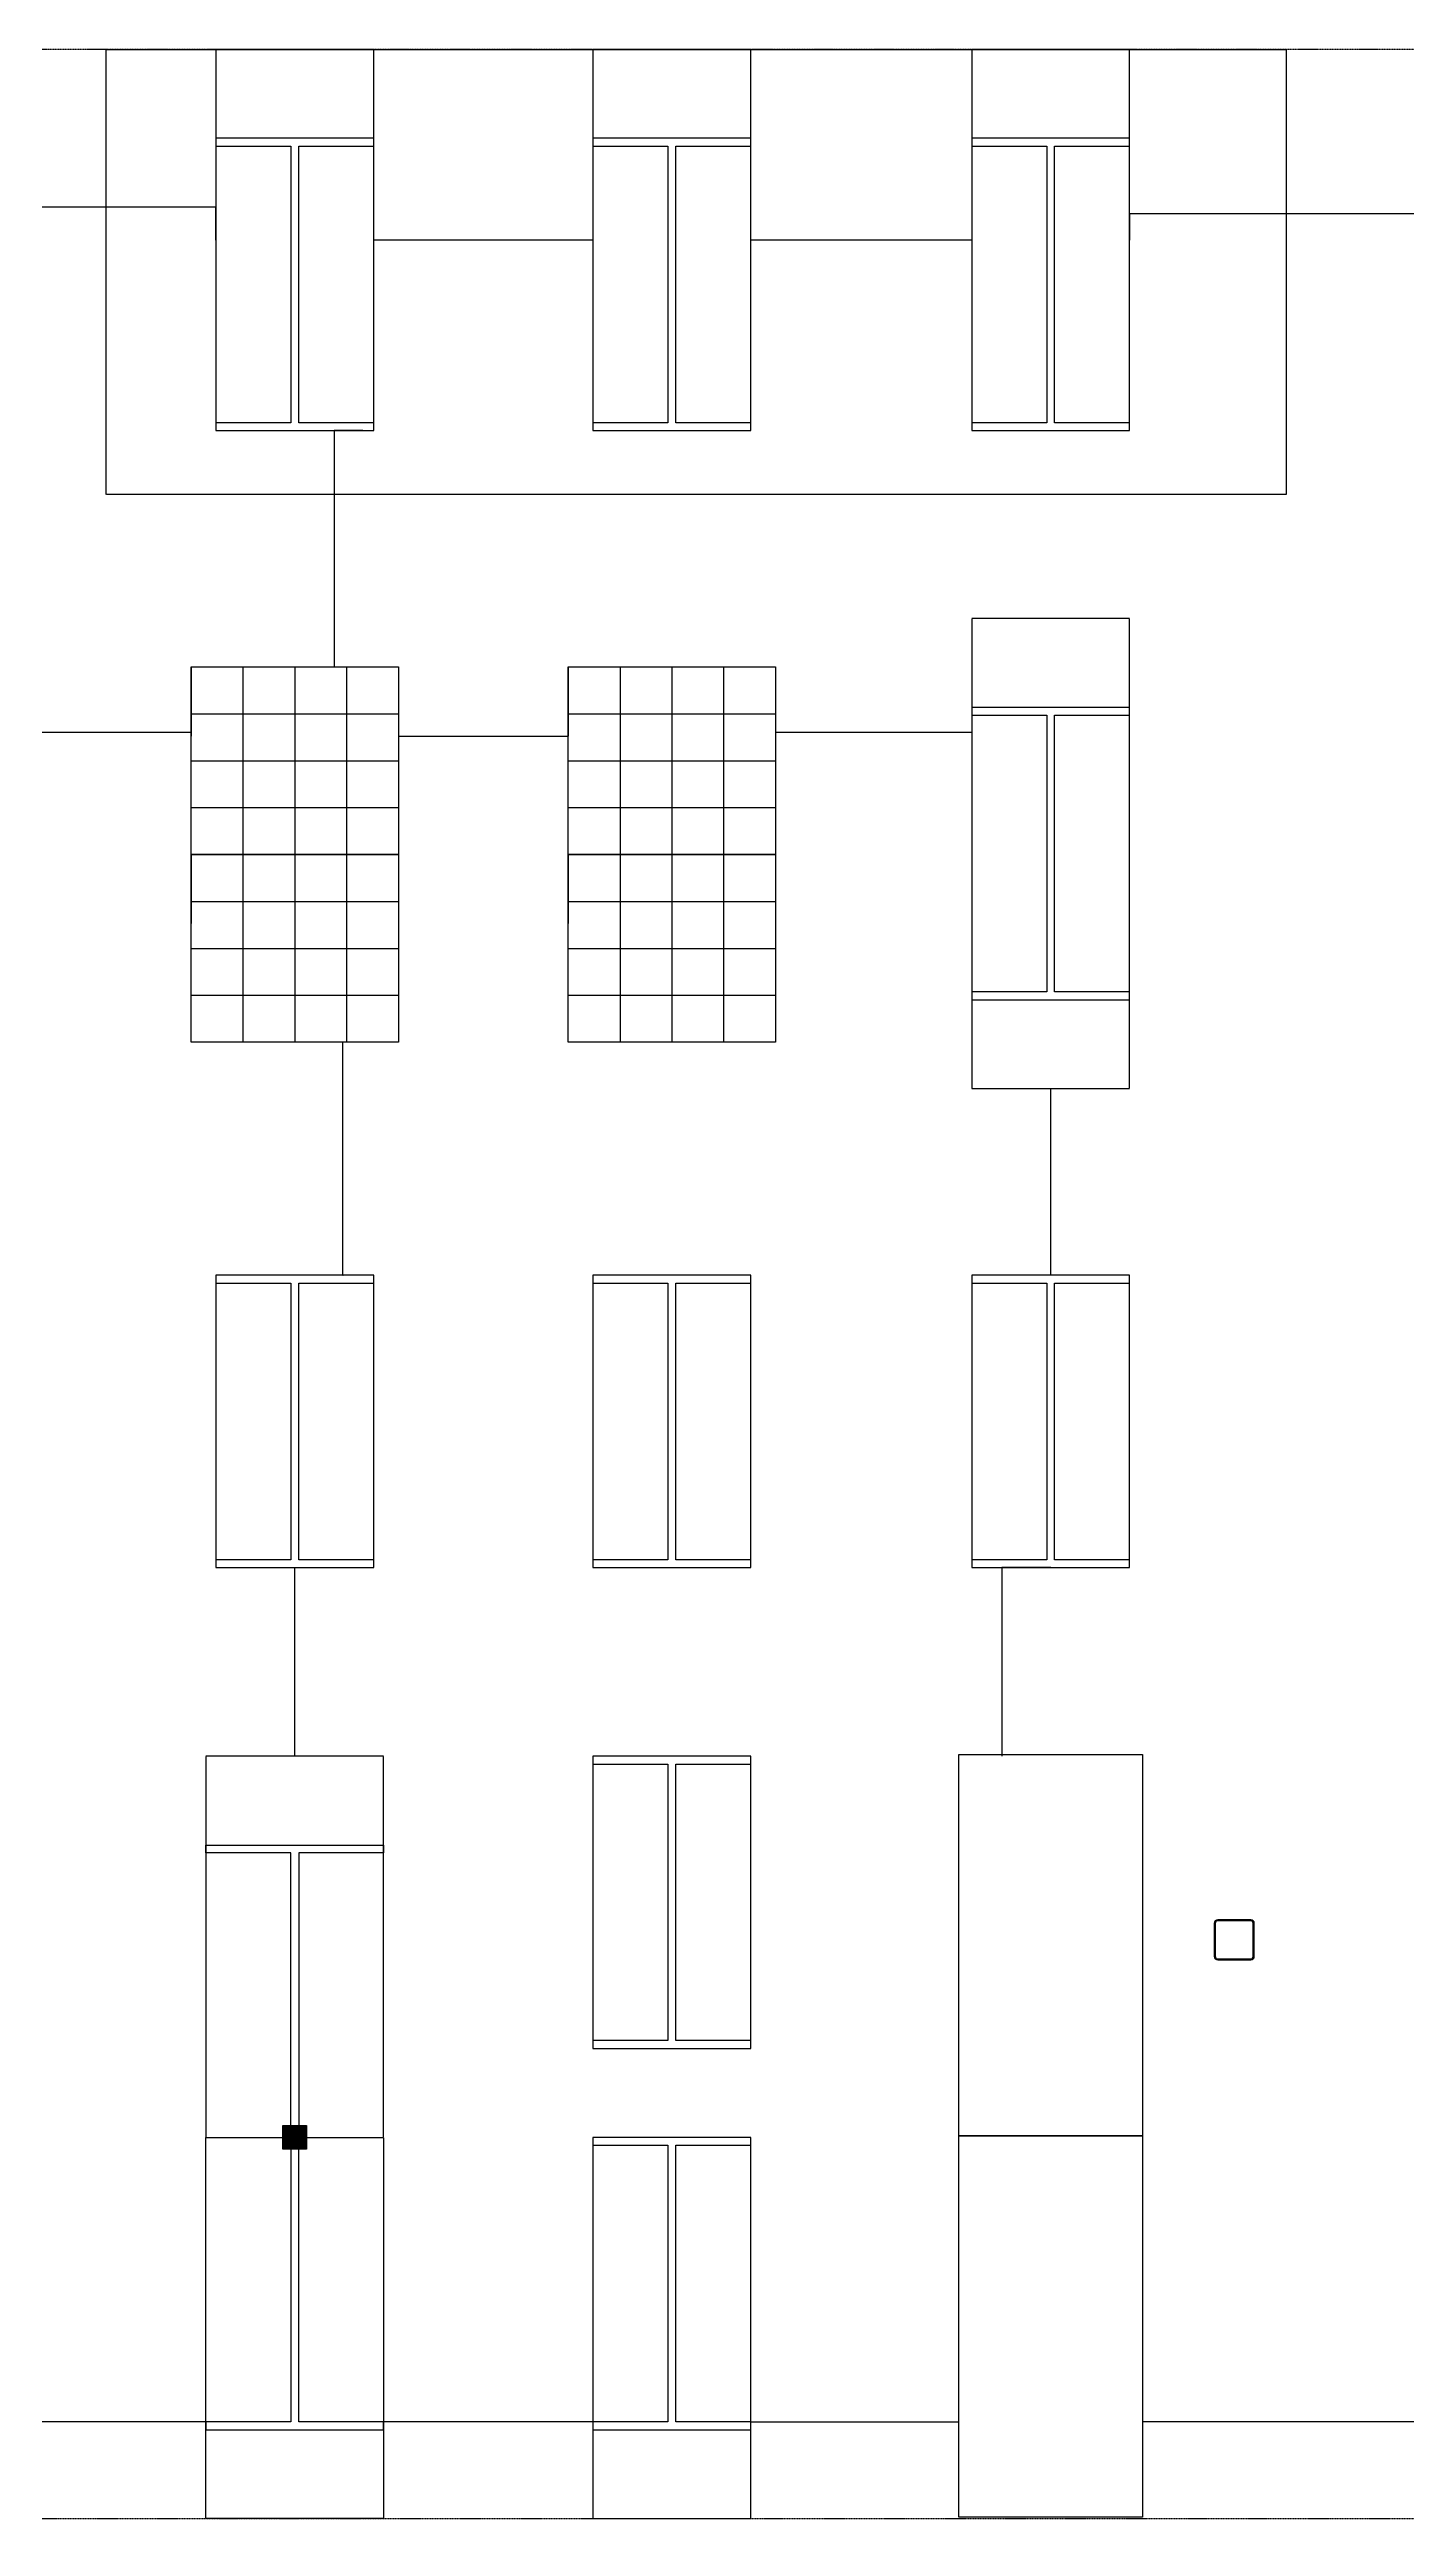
# Model space of a CAD drawing. Header units: millimetres. Extents: x -155 to 94595, y -3153 to 63413.
# Drawn here: x 18993 to 25868, y 17417 to 29917 of the extents above; entities that cross this region are included whole.
import ezdxf

# ---------------------------------------------------------------- set-up
doc = ezdxf.new("R2010")
doc.units = ezdxf.units.MM
for name, pattern in [('REFERENCIA CAMPECHE$0$HIDDEN', [0.375, 0.25, -0.125]), ('REFERENCIA CAMPECHE$0$HIDDEN2', [0.1875, 0.125, -0.0625]), ('TRATTEGGIATA2', [0.375, 0.25, -0.125])]:
    doc.linetypes.add(name, pattern=pattern)
for name, color, linetype in [('2', 193, 'Continuous'), ('5', 1, 'TRATTEGGIATA2'), ('6', 253, 'Continuous'), ('int', 185, 'Continuous'), ('wall', 5, 'Continuous')]:
    doc.layers.add(name, color=color, linetype=linetype)
doc.styles.add('REFERENCIA CAMPECHE$0$LETRITAS', font='ROMAN1.shx', dxfattribs={"width": 1.2, "height": 0.225})
doc.dimstyles.new('arch', dxfattribs={"dimtxt": 0.18, "dimasz": 0.18, "dimexe": 0.18, "dimexo": 0.0625, "dimgap": 0.09, "dimtad": 0, "dimtih": 1, "dimtoh": 1, "dimdec": 4, "dimzin": 0, "dimdsep": 46, "dimtxsty": 'Standard', "dimblk": 'OBLIQUE', "dimcen": 0.09, "dimclrt": 256, "dimadec": 0, "dimazin": 0, "dimtfac": 1, "dimtdec": 4, "dimtofl": 0, "dimtmove": 0, "dimatfit": 3, "dimldrblk": 'OBLIQUE', "dimfxl": 1, "dimtolj": 1, "dimtzin": 0, "dimarcsym": 0})
doc.dimstyles.new('aw_2', dxfattribs={"dimtxt": 2.5, "dimasz": 2.5, "dimexe": 1.25, "dimexo": 0.625, "dimtad": 1, "dimtxsty": 'Standard', "dimblk": 'OBLIQUE', "dimcen": 2.5, "dimclrt": 256, "dimadec": 0, "dimazin": 0, "dimtfac": 1, "dimtmove": 0, "dimatfit": 3, "dimldrblk": 'OBLIQUE', "dimfxl": 1, "dimarcsym": 0})

# ---------------------------------------------------------------- blocks, each defined once
blk = doc.blocks.new('_Oblique')
at = {"color": 0, "linetype": 'ByBlock', "lineweight": -2}
blk.add_line((-0.5, -0.5), (0.5, 0.5), dxfattribs=at)
blk = doc.blocks.new('*D219')
at = {"layer": '6', "color": 0, "lineweight": -2}
for p, q in [((24465, 28952), (24465, 29085)), ((26044, 29085), (24465, 29085)), ((26044, 28919), (26044, 29085))]:
    blk.add_line(p, q, dxfattribs=at)
at = {"layer": 'Defpoints', "color": 0}
for p in [(24465, 29085), (24465, 28952), (26044, 28919)]:
    blk.add_point(p, dxfattribs=at)
at = {"layer": '6', "color": 0, "lineweight": -2, "xscale": 0.2, "yscale": 0.2, "zscale": 0.2, "rotation": 180}
blk.add_blockref('_Oblique', (24465, 29085), dxfattribs=at)
at = {"layer": '6', "color": 0, "lineweight": -2, "xscale": 0.2, "yscale": 0.2, "zscale": 0.2}
blk.add_blockref('_Oblique', (26044, 29085), dxfattribs=at)
at = {"layer": '6', "insert": (25254, 29085), "char_height": 0.15, "attachment_point": 5}
blk.add_mtext('\\A1;1579.15', dxfattribs=at)
blk = doc.blocks.new('*D237')
at = {"layer": '6', "color": 0, "lineweight": -2}
blk.add_line((26051, 17907), (24530, 17907), dxfattribs=at)
at = {"layer": 'Defpoints', "color": 0}
for p in [(24530, 17907), (24530, 17907), (26051, 17907)]:
    blk.add_point(p, dxfattribs=at)
at = {"layer": '6', "color": 0, "lineweight": -2, "xscale": 0.3, "yscale": 0.3, "zscale": 0.3, "rotation": 180}
blk.add_blockref('_Oblique', (24530, 17907), dxfattribs=at)
at = {"layer": '6', "color": 0, "lineweight": -2, "xscale": 0.3, "yscale": 0.3, "zscale": 0.3}
blk.add_blockref('_Oblique', (26051, 17907), dxfattribs=at)
at = {"layer": '6', "insert": (25290, 17907), "char_height": 0.225, "attachment_point": 5, "style": 'REFERENCIA CAMPECHE$0$LETRITAS'}
blk.add_mtext('\\A1;1521.00', dxfattribs=at)
blk = doc.blocks.new('*D245')
at = {"layer": '6', "color": 0, "lineweight": -2}
for p, q in [((24065, 22231), (23817, 22231)), ((23817, 22231), (23817, 21277))]:
    blk.add_line(p, q, dxfattribs=at)
at = {"layer": 'Defpoints', "color": 0}
for p in [(24065, 22231), (23817, 21277), (23817, 21277)]:
    blk.add_point(p, dxfattribs=at)
at = {"layer": '6', "color": 0, "lineweight": -2, "xscale": 0.2, "yscale": 0.2, "zscale": 0.2}
for p, rotation in [((23817, 22231), 90), ((23817, 21277), 270)]:
    blk.add_blockref('_Oblique', p, dxfattribs=dict(at, rotation=rotation))
at = {"layer": '6', "insert": (23816, 21754), "char_height": 0.15, "attachment_point": 5, "rotation": 90}
blk.add_mtext('\\A1;954.13', dxfattribs=at)
blk = doc.blocks.new('*D246')
at = {"layer": '6', "color": 0, "lineweight": -2}
blk.add_line((24065, 23711), (24065, 24656), dxfattribs=at)
at = {"layer": 'Defpoints', "color": 0}
for p in [(24065, 24656), (24065, 24656), (24065, 23711)]:
    blk.add_point(p, dxfattribs=at)
at = {"layer": '6', "color": 0, "lineweight": -2, "xscale": 0.2, "yscale": 0.2, "zscale": 0.2}
for p, rotation in [((24065, 24656), 90), ((24065, 23711), 270)]:
    blk.add_blockref('_Oblique', p, dxfattribs=dict(at, rotation=rotation))
at = {"layer": '6', "insert": (24065, 24184), "char_height": 0.15, "attachment_point": 5, "rotation": 90}
blk.add_mtext('\\A1;945.11', dxfattribs=at)
blk = doc.blocks.new('*D250')
at = {"layer": '6', "color": 0, "lineweight": -2}
blk.add_line((19786, 17907), (18791, 17907), dxfattribs=at)
at = {"layer": 'Defpoints', "color": 0}
for p in [(18791, 17907), (18791, 17907), (19786, 17907)]:
    blk.add_point(p, dxfattribs=at)
at = {"layer": '6', "color": 0, "lineweight": -2, "xscale": 0.2, "yscale": 0.2, "zscale": 0.2, "rotation": 180}
blk.add_blockref('_Oblique', (18791, 17907), dxfattribs=at)
at = {"layer": '6', "color": 0, "lineweight": -2, "xscale": 0.2, "yscale": 0.2, "zscale": 0.2}
blk.add_blockref('_Oblique', (19786, 17907), dxfattribs=at)
at = {"layer": '6', "insert": (19288, 17907), "char_height": 0.15, "attachment_point": 5}
blk.add_mtext('\\A1;995.00', dxfattribs=at)
blk = doc.blocks.new('*D251')
at = {"layer": '6', "color": 0, "lineweight": -2}
for p in [(20686, 17887), (21746, 17907)]:
    blk.add_line(p, (20686, 17907), dxfattribs=at)
at = {"layer": 'Defpoints', "color": 0}
for p in [(20686, 17907), (20686, 17887), (21746, 17907)]:
    blk.add_point(p, dxfattribs=at)
at = {"layer": '6', "color": 0, "lineweight": -2, "xscale": 0.2, "yscale": 0.2, "zscale": 0.2, "rotation": 180}
blk.add_blockref('_Oblique', (20686, 17907), dxfattribs=at)
at = {"layer": '6', "color": 0, "lineweight": -2, "xscale": 0.2, "yscale": 0.2, "zscale": 0.2}
blk.add_blockref('_Oblique', (21746, 17907), dxfattribs=at)
at = {"layer": '6', "insert": (21216, 17907), "char_height": 0.15, "attachment_point": 5}
blk.add_mtext('\\A1;1060.00', dxfattribs=at)
blk = doc.blocks.new('*D252')
at = {"layer": '6', "color": 0, "lineweight": -2}
blk.add_line((22546, 17907), (23600, 17907), dxfattribs=at)
at = {"layer": 'Defpoints', "color": 0}
for p in [(22546, 17907), (23600, 17907), (23600, 17907)]:
    blk.add_point(p, dxfattribs=at)
at = {"layer": '6', "color": 0, "lineweight": -2, "xscale": 0.2, "yscale": 0.2, "zscale": 0.2, "rotation": 180}
blk.add_blockref('_Oblique', (22546, 17907), dxfattribs=at)
at = {"layer": '6', "color": 0, "lineweight": -2, "xscale": 0.2, "yscale": 0.2, "zscale": 0.2}
blk.add_blockref('_Oblique', (23600, 17907), dxfattribs=at)
at = {"layer": '6', "insert": (23073, 17907), "char_height": 0.15, "attachment_point": 5}
blk.add_mtext('\\A1;1054.15', dxfattribs=at)
blk = doc.blocks.new('*D258')
at = {"layer": '6', "color": 0, "lineweight": -2}
blk.add_line((20236, 21277), (20236, 22231), dxfattribs=at)
at = {"layer": 'Defpoints', "color": 0}
for p in [(20236, 22231), (20236, 22231), (20236, 21277)]:
    blk.add_point(p, dxfattribs=at)
at = {"layer": '6', "color": 0, "lineweight": -2, "xscale": 0.2, "yscale": 0.2, "zscale": 0.2}
for p, rotation in [((20236, 22231), 90), ((20236, 21277), 270)]:
    blk.add_blockref('_Oblique', p, dxfattribs=dict(at, rotation=rotation))
at = {"layer": '6', "insert": (20236, 21754), "char_height": 0.15, "attachment_point": 5, "rotation": 90}
blk.add_mtext('\\A1;954.13', dxfattribs=at)
blk = doc.blocks.new('*D259')
at = {"layer": '6', "color": 0, "lineweight": -2}
for p, q in [((20480, 23711), (20480, 24891)), ((20555, 23711), (20480, 23711))]:
    blk.add_line(p, q, dxfattribs=at)
at = {"layer": 'Defpoints', "color": 0}
for p in [(20480, 24891), (20480, 24891), (20555, 23711)]:
    blk.add_point(p, dxfattribs=at)
at = {"layer": '6', "color": 0, "lineweight": -2, "xscale": 0.2, "yscale": 0.2, "zscale": 0.2}
for p, rotation in [((20480, 24891), 90), ((20480, 23711), 270)]:
    blk.add_blockref('_Oblique', p, dxfattribs=dict(at, rotation=rotation))
at = {"layer": '6', "insert": (20479, 24301), "char_height": 0.15, "attachment_point": 5, "rotation": 90}
blk.add_mtext('\\A1;1180.00', dxfattribs=at)
blk = doc.blocks.new('*D260')
at = {"layer": '6', "color": 0, "lineweight": -2}
for p, q in [((20581, 27987), (20435, 27987)), ((20435, 27987), (20435, 26791))]:
    blk.add_line(p, q, dxfattribs=at)
at = {"layer": 'Defpoints', "color": 0}
for p in [(20581, 27987), (20435, 26791), (20435, 26791)]:
    blk.add_point(p, dxfattribs=at)
at = {"layer": '6', "color": 0, "lineweight": -2, "xscale": 0.2, "yscale": 0.2, "zscale": 0.2}
for p, rotation in [((20435, 27987), 90), ((20435, 26791), 270)]:
    blk.add_blockref('_Oblique', p, dxfattribs=dict(at, rotation=rotation))
at = {"layer": '6', "insert": (20435, 27389), "char_height": 0.15, "attachment_point": 5, "rotation": 90}
blk.add_mtext('\\A1;1195.87', dxfattribs=at)
blk = doc.blocks.new('*D261')
at = {"layer": '6', "color": 0, "lineweight": -2}
blk.add_line((22671, 26461), (23665, 26461), dxfattribs=at)
at = {"layer": 'Defpoints', "color": 0}
for p in [(22671, 26461), (23665, 26461), (23665, 26461)]:
    blk.add_point(p, dxfattribs=at)
at = {"layer": '6', "color": 0, "lineweight": -2, "xscale": 0.2, "yscale": 0.2, "zscale": 0.2, "rotation": 180}
blk.add_blockref('_Oblique', (22671, 26461), dxfattribs=at)
at = {"layer": '6', "color": 0, "lineweight": -2, "xscale": 0.2, "yscale": 0.2, "zscale": 0.2}
blk.add_blockref('_Oblique', (23665, 26461), dxfattribs=at)
at = {"layer": '6', "insert": (23168, 26461), "char_height": 0.15, "attachment_point": 5}
blk.add_mtext('\\A1;994.15', dxfattribs=at)
blk = doc.blocks.new('*D262')
at = {"layer": '6', "color": 0, "lineweight": -2}
for p, q in [((20761, 26461), (20761, 26441)), ((20761, 26441), (21621, 26441))]:
    blk.add_line(p, q, dxfattribs=at)
at = {"layer": 'Defpoints', "color": 0}
for p in [(20761, 26461), (21621, 26441), (21621, 26441)]:
    blk.add_point(p, dxfattribs=at)
at = {"layer": '6', "color": 0, "lineweight": -2, "xscale": 0.2, "yscale": 0.2, "zscale": 0.2, "rotation": 180}
blk.add_blockref('_Oblique', (20761, 26441), dxfattribs=at)
at = {"layer": '6', "color": 0, "lineweight": -2, "xscale": 0.2, "yscale": 0.2, "zscale": 0.2}
blk.add_blockref('_Oblique', (21621, 26441), dxfattribs=at)
at = {"layer": '6', "insert": (21191, 26441), "char_height": 0.15, "attachment_point": 5}
blk.add_mtext('\\A1;860.00', dxfattribs=at)
blk = doc.blocks.new('*D263')
at = {"layer": '6', "color": 0, "lineweight": -2}
for p in [(18783, 26461), (19711, 26461)]:
    blk.add_line(p, (19711, 26461), dxfattribs=at)
at = {"layer": 'Defpoints', "color": 0}
for p in [(18783, 26461), (19711, 26461), (19711, 26461)]:
    blk.add_point(p, dxfattribs=at)
at = {"layer": '6', "color": 0, "lineweight": -2, "xscale": 0.2, "yscale": 0.2, "zscale": 0.2, "rotation": 180}
blk.add_blockref('_Oblique', (18783, 26461), dxfattribs=at)
at = {"layer": '6', "color": 0, "lineweight": -2, "xscale": 0.2, "yscale": 0.2, "zscale": 0.2}
blk.add_blockref('_Oblique', (19711, 26461), dxfattribs=at)
at = {"layer": '6', "insert": (19247, 26461), "char_height": 0.15, "attachment_point": 5}
blk.add_mtext('\\A1;927.87', dxfattribs=at)
blk = doc.blocks.new('*D271')
at = {"layer": '6', "color": 0, "lineweight": -2}
for p, q in [((18726, 28952), (18726, 29118)), ((19836, 29118), (18726, 29118)), ((19836, 28952), (19836, 29118))]:
    blk.add_line(p, q, dxfattribs=at)
at = {"layer": 'Defpoints', "color": 0}
for p in [(18726, 29118), (18726, 28952), (19836, 28952)]:
    blk.add_point(p, dxfattribs=at)
at = {"layer": '6', "color": 0, "lineweight": -2, "xscale": 0.2, "yscale": 0.2, "zscale": 0.2, "rotation": 180}
blk.add_blockref('_Oblique', (18726, 29118), dxfattribs=at)
at = {"layer": '6', "color": 0, "lineweight": -2, "xscale": 0.2, "yscale": 0.2, "zscale": 0.2}
blk.add_blockref('_Oblique', (19836, 29118), dxfattribs=at)
at = {"layer": '6', "insert": (19256, 29119), "char_height": 0.15, "attachment_point": 5}
blk.add_mtext('\\A1;1110.00', dxfattribs=at)
blk = doc.blocks.new('*D272')
at = {"layer": '6', "color": 0, "lineweight": -2}
blk.add_line((21746, 28952), (20636, 28952), dxfattribs=at)
at = {"layer": 'Defpoints', "color": 0}
for p in [(20636, 28952), (20636, 28952), (21746, 28952)]:
    blk.add_point(p, dxfattribs=at)
at = {"layer": '6', "color": 0, "lineweight": -2, "xscale": 0.2, "yscale": 0.2, "zscale": 0.2, "rotation": 180}
blk.add_blockref('_Oblique', (20636, 28952), dxfattribs=at)
at = {"layer": '6', "color": 0, "lineweight": -2, "xscale": 0.2, "yscale": 0.2, "zscale": 0.2}
blk.add_blockref('_Oblique', (21746, 28952), dxfattribs=at)
at = {"layer": '6', "insert": (21191, 28952), "char_height": 0.15, "attachment_point": 5}
blk.add_mtext('\\A1;1110.00', dxfattribs=at)
blk = doc.blocks.new('*D273')
at = {"layer": '6', "color": 0, "lineweight": -2}
blk.add_line((23665, 28952), (22546, 28952), dxfattribs=at)
at = {"layer": 'Defpoints', "color": 0}
for p in [(22546, 28952), (22546, 28952), (23665, 28952)]:
    blk.add_point(p, dxfattribs=at)
at = {"layer": '6', "color": 0, "lineweight": -2, "xscale": 0.2, "yscale": 0.2, "zscale": 0.2, "rotation": 180}
blk.add_blockref('_Oblique', (22546, 28952), dxfattribs=at)
at = {"layer": '6', "color": 0, "lineweight": -2, "xscale": 0.2, "yscale": 0.2, "zscale": 0.2}
blk.add_blockref('_Oblique', (23665, 28952), dxfattribs=at)
at = {"layer": '6', "insert": (23105, 28952), "char_height": 0.15, "attachment_point": 5}
blk.add_mtext('\\A1;1119.15', dxfattribs=at)

msp = doc.modelspace()

# ---------------------------------------------------------------- hatches: boundary and pattern name
at = {"layer": '2'}
msp.add_hatch(color=256, dxfattribs=at).paths.add_polyline_path([(20295.727, 19286.99), (20175.727, 19286.99), (20175.727, 19406.99), (20295.727, 19406.99)])

# ---------------------------------------------------------------- linework, layer by layer
for p, q in [((20635.727, 29466.99), (19835.727, 29466.99)), ((19835.727, 29466.99), (19835.727, 29426.99)), ((19835.727, 29426.99), (20215.727, 29426.99)), ((20215.727, 29426.99), (20215.727, 28026.99)), ((20255.727, 28026.99), (20255.727, 29426.99)), ((20255.727, 29426.99), (20635.727, 29426.99)), ((20635.727, 29426.99), (20635.727, 29466.99)), ((22545.727, 29466.99), (21745.727, 29466.99)), ((21745.727, 29466.99), (21745.727, 29426.99)), ((21745.727, 29426.99), (22125.727, 29426.99)), ((22125.727, 29426.99), (22125.727, 28026.99)), ((22165.727, 28026.99), (22165.727, 29426.99)), ((22165.727, 29426.99), (22545.727, 29426.99)), ((22545.727, 29426.99), (22545.727, 29466.99)), ((24464.882, 29466.99), (23664.882, 29466.99)), ((23664.882, 29466.99), (23664.882, 29426.99)), ((23664.882, 29426.99), (24044.882, 29426.99)), ((24044.882, 29426.99), (24044.882, 28026.99)), ((24084.882, 28026.99), (24084.882, 29426.99)), ((24084.882, 29426.99), (24464.882, 29426.99)), ((24464.882, 29426.99), (24464.882, 29466.99)), ((20215.727, 28026.99), (19835.727, 28026.99)), ((19835.727, 28026.99), (19835.727, 27986.99)), ((20635.727, 28026.99), (20255.727, 28026.99)), ((20635.727, 27986.99), (20635.727, 28026.99)), ((22125.727, 28026.99), (21745.727, 28026.99)), ((21745.727, 28026.99), (21745.727, 27986.99)), ((22545.727, 28026.99), (22165.727, 28026.99)), ((22545.727, 27986.99), (22545.727, 28026.99)), ((24044.882, 28026.99), (23664.882, 28026.99)), ((23664.882, 28026.99), (23664.882, 27986.99)), ((24464.882, 28026.99), (24084.882, 28026.99)), ((24464.882, 27986.99), (24464.882, 28026.99)), ((19835.727, 27986.99), (20635.727, 27986.99)), ((21745.727, 27986.99), (22545.727, 27986.99)), ((23664.882, 27986.99), (24464.882, 27986.99)), ((19710.727, 25841.117), (19710.727, 26791.117)), ((19710.727, 26791.117), (20760.727, 26791.117)), ((19710.727, 26791.117), (19710.727, 26441.117)), ((19973.227, 26791.117), (19973.227, 25841.117)), ((20235.727, 26791.117), (20235.727, 25841.117)), ((20498.227, 26791.117), (20498.227, 25841.117)), ((20760.727, 26791.117), (20760.727, 25841.117)), ((21620.727, 25841.117), (21620.727, 26791.117)), ((21620.727, 26791.117), (22670.727, 26791.117)), ((21620.727, 26791.117), (21620.727, 26441.117)), ((21883.227, 26791.117), (21883.227, 25841.117)), ((22145.727, 26791.117), (22145.727, 25841.117)), ((22408.227, 26791.117), (22408.227, 25841.117)), ((22670.727, 26791.117), (22670.727, 25841.117)), ((19710.727, 26553.617), (20760.727, 26553.617)), ((21620.727, 26553.617), (22670.727, 26553.617)), ((24464.882, 26586.232), (23664.882, 26586.232)), ((23664.882, 26586.232), (23664.882, 26546.232)), ((23664.882, 26546.232), (24044.882, 26546.232)), ((24044.882, 26546.232), (24044.882, 25146.232)), ((24084.882, 25146.232), (24084.882, 26546.232)), ((24084.882, 26546.232), (24464.882, 26546.232)), ((24464.882, 26546.232), (24464.882, 26586.232)), ((19710.727, 26316.117), (20760.727, 26316.117)), ((21620.727, 26316.117), (22670.727, 26316.117)), ((19710.727, 26078.617), (20760.727, 26078.617)), ((21620.727, 26078.617), (22670.727, 26078.617)), ((19710.727, 24891.117), (19710.727, 25841.117)), ((19710.727, 25841.117), (20760.727, 25841.117)), ((19710.727, 25841.117), (19710.727, 25491.117)), ((20760.727, 25841.117), (19710.727, 25841.117)), ((20160.727, 25841.117), (19710.727, 25841.117)), ((19973.227, 25841.117), (19973.227, 24891.117)), ((20235.727, 25841.117), (20235.727, 24891.117)), ((20498.227, 25841.117), (20498.227, 24891.117)), ((20760.727, 25841.117), (20760.727, 24891.117)), ((21620.727, 24891.117), (21620.727, 25841.117)), ((21620.727, 25841.117), (22670.727, 25841.117)), ((21620.727, 25841.117), (21620.727, 25491.117)), ((22670.727, 25841.117), (21620.727, 25841.117)), ((22070.727, 25841.117), (21620.727, 25841.117)), ((21883.227, 25841.117), (21883.227, 24891.117)), ((22145.727, 25841.117), (22145.727, 24891.117)), ((22408.227, 25841.117), (22408.227, 24891.117)), ((22670.727, 25841.117), (22670.727, 24891.117)), ((19710.727, 25603.617), (20760.727, 25603.617)), ((21620.727, 25603.617), (22670.727, 25603.617)), ((19710.727, 25366.117), (20760.727, 25366.117)), ((21620.727, 25366.117), (22670.727, 25366.117)), ((19710.727, 25128.617), (20760.727, 25128.617)), ((21620.727, 25128.617), (22670.727, 25128.617)), ((24044.882, 25146.232), (23664.882, 25146.232)), ((23664.882, 25146.232), (23664.882, 25106.232)), ((24464.882, 25146.232), (24084.882, 25146.232)), ((24464.882, 25106.232), (24464.882, 25146.232)), ((23664.882, 25106.232), (24464.882, 25106.232)), ((20760.727, 24891.117), (19710.727, 24891.117)), ((20160.727, 24891.117), (19710.727, 24891.117)), ((22670.727, 24891.117), (21620.727, 24891.117)), ((22070.727, 24891.117), (21620.727, 24891.117)), ((20635.727, 23711.117), (19835.727, 23711.117)), ((19835.727, 23711.117), (19835.727, 23671.117)), ((19835.727, 23671.117), (20215.727, 23671.117)), ((20215.727, 23671.117), (20215.727, 22271.117)), ((20255.727, 22271.117), (20255.727, 23671.117)), ((20255.727, 23671.117), (20635.727, 23671.117)), ((20635.727, 23671.117), (20635.727, 23711.117)), ((22545.727, 23711.117), (21745.727, 23711.117)), ((21745.727, 23711.117), (21745.727, 23671.117)), ((21745.727, 23671.117), (22125.727, 23671.117)), ((22125.727, 23671.117), (22125.727, 22271.117)), ((22165.727, 22271.117), (22165.727, 23671.117)), ((22165.727, 23671.117), (22545.727, 23671.117)), ((22545.727, 23671.117), (22545.727, 23711.117)), ((24464.882, 23711.117), (23664.882, 23711.117)), ((23664.882, 23711.117), (23664.882, 23671.117)), ((23664.882, 23671.117), (24044.882, 23671.117)), ((24044.882, 23671.117), (24044.882, 22271.117)), ((24084.882, 22271.117), (24084.882, 23671.117)), ((24084.882, 23671.117), (24464.882, 23671.117)), ((24464.882, 23671.117), (24464.882, 23711.117)), ((20215.727, 22271.117), (19835.727, 22271.117)), ((19835.727, 22271.117), (19835.727, 22231.117)), ((20635.727, 22271.117), (20255.727, 22271.117)), ((20635.727, 22231.117), (20635.727, 22271.117)), ((22125.727, 22271.117), (21745.727, 22271.117)), ((21745.727, 22271.117), (21745.727, 22231.117)), ((22545.727, 22271.117), (22165.727, 22271.117)), ((22545.727, 22231.117), (22545.727, 22271.117)), ((24044.882, 22271.117), (23664.882, 22271.117)), ((23664.882, 22271.117), (23664.882, 22231.117)), ((24464.882, 22271.117), (24084.882, 22271.117)), ((24464.882, 22231.117), (24464.882, 22271.117)), ((19835.727, 22231.117), (20635.727, 22231.117)), ((21745.727, 22231.117), (22545.727, 22231.117)), ((23664.882, 22231.117), (24464.882, 22231.117)), ((22545.727, 21276.99), (21745.727, 21276.99)), ((21745.727, 21276.99), (21745.727, 21236.99)), ((22545.727, 21236.99), (22545.727, 21276.99)), ((23599.882, 19354.927), (23599.882, 21284.927)), ((23599.882, 21284.927), (24529.882, 21284.927)), ((24529.882, 21284.927), (24529.882, 19354.927)), ((21745.727, 21236.99), (22125.727, 21236.99)), ((22125.727, 21236.99), (22125.727, 19836.99)), ((22165.727, 19836.99), (22165.727, 21236.99)), ((22165.727, 21236.99), (22545.727, 21236.99)), ((19785.727, 20786.99), (19785.727, 20826.99)), ((19785.727, 20826.99), (20685.727, 20826.99)), ((20215.727, 20786.99), (19785.727, 20786.99)), ((20215.727, 19406.99), (20215.727, 20786.99)), ((20685.727, 20786.99), (20255.727, 20786.99)), ((20255.727, 20786.99), (20255.727, 19406.99)), ((20685.727, 20826.99), (20685.727, 20786.99)), ((22125.727, 19836.99), (21745.727, 19836.99)), ((21745.727, 19836.99), (21745.727, 19796.99)), ((21745.727, 19796.99), (22545.727, 19796.99)), ((22545.727, 19836.99), (22165.727, 19836.99)), ((22545.727, 19796.99), (22545.727, 19836.99)), ((20175.727, 19286.99), (20175.727, 19406.99)), ((20175.727, 19406.99), (20295.727, 19406.99)), ((20295.727, 19406.99), (20175.727, 19286.99)), ((20295.727, 19406.99), (20295.727, 19286.99)), ((20295.727, 19286.99), (20175.727, 19286.99)), ((20215.727, 19286.99), (20215.727, 17906.99)), ((20255.727, 17906.99), (20255.727, 19286.99)), ((22545.727, 19346.99), (21745.727, 19346.99)), ((21745.727, 19346.99), (21745.727, 19306.99)), ((21745.727, 19306.99), (22125.727, 19306.99)), ((22125.727, 19306.99), (22125.727, 17906.99)), ((22165.727, 17906.99), (22165.727, 19306.99)), ((22165.727, 19306.99), (22545.727, 19306.99)), ((22545.727, 19306.99), (22545.727, 19346.99)), ((24529.882, 19354.927), (23599.882, 19354.927)), ((23599.882, 17424.927), (23599.882, 19354.927)), ((23599.882, 19354.927), (24529.882, 19354.927)), ((24529.882, 19354.927), (24529.882, 17424.927)), ((20215.727, 17906.99), (19785.727, 17906.99)), ((19785.727, 17906.99), (19785.727, 17866.99)), ((20685.727, 17906.99), (20255.727, 17906.99)), ((20685.727, 17866.99), (20685.727, 17906.99)), ((22125.727, 17906.99), (21745.727, 17906.99)), ((21745.727, 17906.99), (21745.727, 17866.99)), ((22545.727, 17906.99), (22165.727, 17906.99)), ((22545.727, 17866.99), (22545.727, 17906.99)), ((19785.727, 17866.99), (20685.727, 17866.99)), ((21745.727, 17866.99), (22545.727, 17866.99)), ((24529.882, 17424.927), (23599.882, 17424.927))]:
    msp.add_line(p, q, dxfattribs=at)
at = {"layer": '5', "ltscale": 2.5}
msp.add_lwpolyline([(42742.882, 29916.99), (11685.727, 29916.99), (11685.727, 17416.99), (42742.882, 17416.99)], close=True, dxfattribs=at)
at = {"layer": '5', "linetype": 'REFERENCIA CAMPECHE$0$HIDDEN'}
msp.add_lwpolyline([(19280.727, 27664.053), (19280.727, 29916.99), (25257.882, 29916.99), (25257.882, 27664.053)], close=True, dxfattribs=at)
at = {"layer": 'int', "linetype": 'REFERENCIA CAMPECHE$0$HIDDEN2'}
for p, q in [((20635.727, 29916.99), (19835.727, 29916.99)), ((19835.727, 29916.99), (19835.727, 27986.99)), ((20635.727, 27986.99), (20635.727, 29916.99)), ((22545.727, 29916.99), (21745.727, 29916.99)), ((21745.727, 29916.99), (21745.727, 27986.99)), ((22545.727, 27986.99), (22545.727, 29916.99)), ((24464.882, 29916.99), (23664.882, 29916.99)), ((23664.882, 29916.99), (23664.882, 27986.99)), ((24464.882, 27986.99), (24464.882, 29916.99)), ((19835.727, 27986.99), (20635.727, 27986.99)), ((21745.727, 27986.99), (22545.727, 27986.99)), ((23664.882, 27986.99), (24464.882, 27986.99)), ((24464.882, 27036.232), (23664.882, 27036.232)), ((23664.882, 27036.232), (23664.882, 24656.232)), ((24464.882, 24656.232), (24464.882, 27036.232)), ((23664.882, 24656.232), (24464.882, 24656.232)), ((20635.727, 23711.117), (19835.727, 23711.117)), ((19835.727, 23711.117), (19835.727, 22231.117)), ((20635.727, 22231.117), (20635.727, 23711.117)), ((22545.727, 23711.117), (21745.727, 23711.117)), ((21745.727, 23711.117), (21745.727, 22231.117)), ((22545.727, 22231.117), (22545.727, 23711.117)), ((24464.882, 23711.117), (23664.882, 23711.117)), ((23664.882, 23711.117), (23664.882, 22231.117)), ((24464.882, 22231.117), (24464.882, 23711.117)), ((19835.727, 22231.117), (20635.727, 22231.117)), ((21745.727, 22231.117), (22545.727, 22231.117)), ((23664.882, 22231.117), (24464.882, 22231.117)), ((20685.727, 21276.99), (19785.727, 21276.99)), ((19785.727, 21276.99), (19785.727, 19346.99)), ((20685.727, 19346.99), (20685.727, 21276.99)), ((22545.727, 21276.99), (21745.727, 21276.99)), ((21745.727, 21276.99), (21745.727, 19796.99)), ((22545.727, 19796.99), (22545.727, 21276.99)), ((21745.727, 19796.99), (22545.727, 19796.99)), ((19785.727, 17416.99), (19785.727, 19346.99)), ((19785.727, 19346.99), (20685.727, 19346.99)), ((19785.727, 19346.99), (20685.727, 19346.99)), ((20685.727, 19346.99), (20685.727, 17416.99)), ((22545.727, 19346.99), (21745.727, 19346.99)), ((21745.727, 19346.99), (21745.727, 17416.99)), ((22545.727, 17416.99), (22545.727, 19346.99)), ((20685.727, 17416.99), (19785.727, 17416.99)), ((21745.727, 17416.99), (22545.727, 17416.99))]:
    msp.add_line(p, q, dxfattribs=at)
at = {"layer": 'wall'}
for points in [[(24911.677, 20448.489, 0.414213562), (24893.36, 20430.172), (24893.36, 20263.807, 0.414213562), (24911.677, 20245.489), (25078.042, 20245.489, 0.414213562), (25096.36, 20263.807), (25096.36, 20430.172, 0.414213562), (25078.042, 20448.489)], [(24911.677, 20443.489, 0.414213562), (24898.36, 20430.172), (24898.36, 20263.807, 0.414213562), (24911.677, 20250.489), (25078.042, 20250.489, 0.414213562), (25091.36, 20263.807), (25091.36, 20430.172, 0.414213562), (25078.042, 20443.489)]]:
    msp.add_lwpolyline(points, format="xyb", close=True, dxfattribs=at)

# ---------------------------------------------------------------- dimensions: what is measured, and where the dimension line sits
at = {"layer": '6'}
for base, p1, p2, picture, middle in [((18725.727, 29118.49), (19835.727, 28951.99), (18725.727, 28951.99), '*D271', (19255.727, 29118.49)), ((24464.8822, 29085.1563), (26044.0371, 28918.6563), (24464.8822, 28951.9897), '*D219', (25254.4597, 29085.1563))]:
    dim = msp.add_linear_dim(base=base, p1=p1, p2=p2, angle=180, dimstyle='aw_2', override={"dimtxt": 0.15, "dimasz": 0.2, "dimexe": 0, "dimexo": 0, "dimgap": 0.036, "dimtad": 0, "dimzin": 0, "dimdsep": 46, "dimcen": 0.15, "dimadec": 2, "dimtdec": 4, "dimtvp": 1.11, "dimtolj": 1, "dimtzin": 0}, dxfattribs=at)
    dim.commit()
    dim.dimension.update_dxf_attribs({"geometry": picture, "text_midpoint": middle, "dimtype": 160})
for base, p1, p2, angle, dimstyle, override, picture, middle in [((20635.727, 28951.99), (21745.727, 28951.99), (20635.727, 28951.99), 180, 'aw_2', {"dimtxt": 0.15, "dimasz": 0.2, "dimexe": 0, "dimexo": 0, "dimgap": 0.036, "dimtad": 0, "dimzin": 0, "dimdsep": 46, "dimcen": 0.15, "dimadec": 2, "dimtdec": 4, "dimtvp": 1.11, "dimtolj": 1, "dimtzin": 0}, '*D272', (21190.727, 28952.156)), ((22545.72722, 28951.98967), (23664.88217, 28951.98967), (22545.72722, 28951.98967), 180, 'aw_2', {"dimtxt": 0.15, "dimasz": 0.2, "dimexe": 0, "dimexo": 0, "dimgap": 0.036, "dimtad": 0, "dimzin": 0, "dimdsep": 46, "dimcen": 0.15, "dimadec": 2, "dimtdec": 4, "dimtvp": 1.11, "dimtolj": 1, "dimtzin": 0}, '*D273', (23105.3047, 28952.15617)), ((20435.019, 26791.117), (20581.231, 27986.99), (20435.019, 26791.117), 90, 'aw_2', {"dimtxt": 0.15, "dimasz": 0.2, "dimexe": 0, "dimexo": 0, "dimgap": 0.036, "dimtad": 0, "dimzin": 0, "dimdsep": 46, "dimcen": 0.15, "dimadec": 2, "dimtdec": 4, "dimtvp": 1.11, "dimtolj": 1, "dimtzin": 0}, '*D260', (20434.852, 27389.053)), ((19710.727, 26460.876), (18782.861, 26460.876), (19710.727, 26461.117), 180, 'aw_2', {"dimtxt": 0.15, "dimasz": 0.2, "dimexe": 0, "dimexo": 0, "dimgap": 0.036, "dimtad": 0, "dimzin": 0, "dimdsep": 46, "dimcen": 0.15, "dimadec": 2, "dimtdec": 4, "dimtvp": 1.11, "dimtolj": 1, "dimtzin": 0}, '*D263', (19246.794, 26461.042)), ((21620.727, 26441.117), (20760.727, 26461.117), (21620.727, 26441.117), 180, 'aw_2', {"dimtxt": 0.15, "dimasz": 0.2, "dimexe": 0, "dimexo": 0, "dimgap": 0.036, "dimtad": 0, "dimzin": 0, "dimdsep": 46, "dimcen": 0.15, "dimadec": 2, "dimtdec": 4, "dimtvp": 1.11, "dimtolj": 1, "dimtzin": 0}, '*D262', (21190.727, 26441.283)), ((23664.88217, 26461.11684), (22670.72722, 26461.11684), (23664.88217, 26461.11684), 180, 'aw_2', {"dimtxt": 0.15, "dimasz": 0.2, "dimexe": 0, "dimexo": 0, "dimgap": 0.036, "dimtad": 0, "dimzin": 0, "dimdsep": 46, "dimcen": 0.15, "dimadec": 2, "dimtdec": 4, "dimtvp": 1.11, "dimtolj": 1, "dimtzin": 0}, '*D261', (23167.8047, 26461.28334)), ((20479.593, 24891.117), (20554.593, 23711.117), (20479.593, 24891.117), 90, 'aw_2', {"dimtxt": 0.15, "dimasz": 0.2, "dimexe": 0, "dimexo": 0, "dimgap": 0.036, "dimtad": 0, "dimzin": 0, "dimdsep": 46, "dimcen": 0.15, "dimadec": 2, "dimtdec": 4, "dimtvp": 1.11, "dimtolj": 1, "dimtzin": 0}, '*D259', (20479.427, 24301.117)), ((24064.8822, 24656.2317), (24064.8822, 23711.1168), (24064.8822, 24656.2317), 90, 'aw_2', {"dimtxt": 0.15, "dimasz": 0.2, "dimexe": 0, "dimexo": 0, "dimgap": 0.036, "dimtad": 0, "dimzin": 0, "dimdsep": 46, "dimcen": 0.15, "dimadec": 2, "dimtdec": 4, "dimtvp": 1.11, "dimtolj": 1, "dimtzin": 0}, '*D246', (24064.7157, 24183.6742)), ((20235.727, 22231.117), (20235.727, 21276.99), (20235.727, 22231.117), 90, 'aw_2', {"dimtxt": 0.15, "dimasz": 0.2, "dimexe": 0, "dimexo": 0, "dimgap": 0.036, "dimtad": 0, "dimzin": 0, "dimdsep": 46, "dimcen": 0.15, "dimadec": 2, "dimtdec": 4, "dimtvp": 1.11, "dimtolj": 1, "dimtzin": 0}, '*D258', (20235.561, 21754.053)), ((23816.579, 21276.99), (24064.882, 22231.117), (23816.579, 21276.99), 90, 'aw_2', {"dimtxt": 0.15, "dimasz": 0.2, "dimexe": 0, "dimexo": 0, "dimgap": 0.036, "dimtad": 0, "dimzin": 0, "dimdsep": 46, "dimcen": 0.15, "dimadec": 2, "dimtdec": 4, "dimtvp": 1.11, "dimtolj": 1, "dimtzin": 0}, '*D245', (23816.413, 21754.053)), ((18790.727, 17906.99), (19785.727, 17906.99), (18790.727, 17906.99), 180, 'aw_2', {"dimtxt": 0.15, "dimasz": 0.2, "dimexe": 0, "dimexo": 0, "dimgap": 0.036, "dimtad": 0, "dimzin": 0, "dimdsep": 46, "dimcen": 0.15, "dimadec": 2, "dimtdec": 4, "dimtvp": 1.11, "dimtolj": 1, "dimtzin": 0}, '*D250', (19288.227, 17907.156)), ((20685.727, 17906.99), (21745.727, 17906.99), (20685.727, 17886.99), 180, 'aw_2', {"dimtxt": 0.15, "dimasz": 0.2, "dimexe": 0, "dimexo": 0, "dimgap": 0.036, "dimtad": 0, "dimzin": 0, "dimdsep": 46, "dimcen": 0.15, "dimadec": 2, "dimtdec": 4, "dimtvp": 1.11, "dimtolj": 1, "dimtzin": 0}, '*D251', (21215.727, 17907.156)), ((23599.88217, 17906.98967), (22545.72722, 17906.98967), (23599.88217, 17906.98967), 180, 'aw_2', {"dimtxt": 0.15, "dimasz": 0.2, "dimexe": 0, "dimexo": 0, "dimgap": 0.036, "dimtad": 0, "dimzin": 0, "dimdsep": 46, "dimcen": 0.15, "dimadec": 2, "dimtdec": 4, "dimtvp": 1.11, "dimtolj": 1, "dimtzin": 0}, '*D252', (23072.8047, 17907.15617)), ((24529.882, 17906.99), (26050.882, 17906.99), (24529.882, 17906.99), 180, 'arch', {"dimtxt": 0.225, "dimasz": 0.3, "dimexe": 0.09, "dimexo": 0.495, "dimgap": 0.036, "dimtih": 0, "dimtoh": 0, "dimdec": 2, "dimtxsty": 'REFERENCIA CAMPECHE$0$LETRITAS', "dimcen": 0.15, "dimse1": 1, "dimse2": 1, "dimadec": 2, "dimtofl": 1, "dimtvp": 1.11}, '*D237', (25290.382, 17907.239))]:
    dim = msp.add_linear_dim(base=base, p1=p1, p2=p2, angle=angle, dimstyle=dimstyle, override=override, dxfattribs=at)
    dim.commit()
    dim.dimension.update_dxf_attribs({"geometry": picture, "text_midpoint": middle})

doc.saveas('drawing.dxf')
